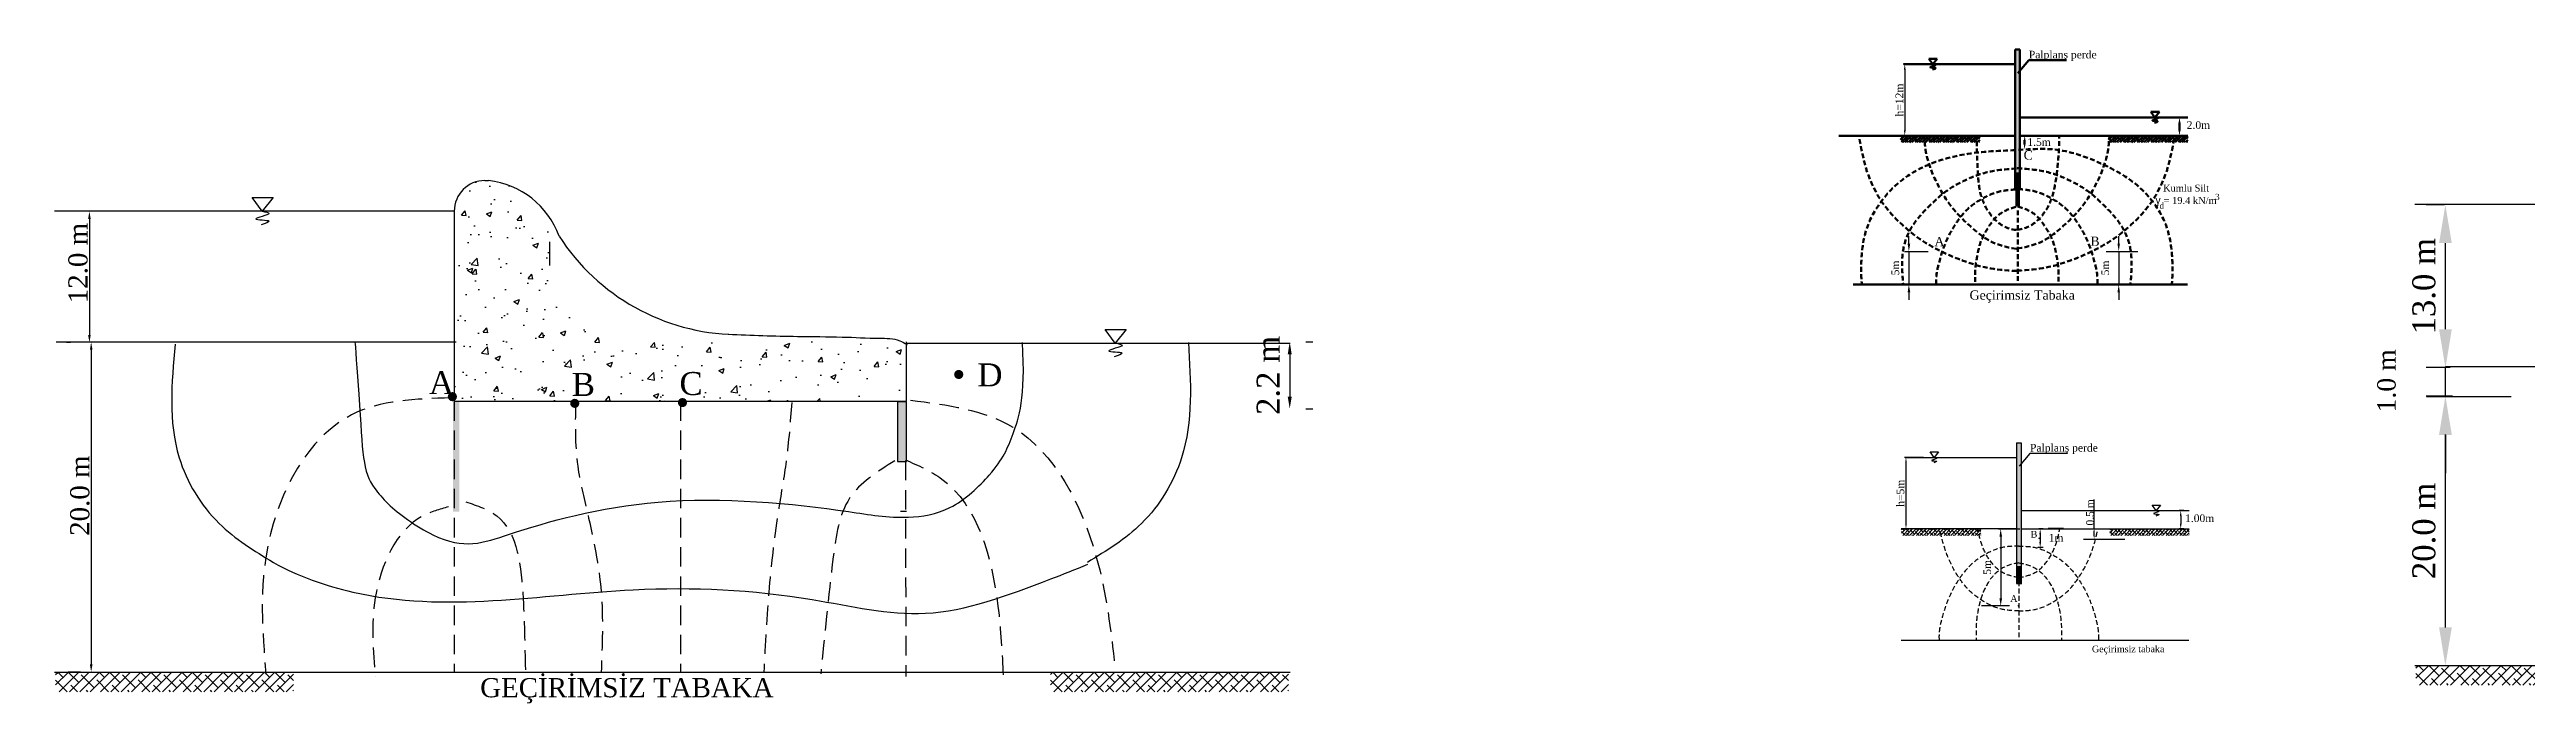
# Model space of a CAD drawing. Header units: millimetres. Extents: x 32 to 511, y 120 to 431.
# Drawn here: x 32.2 to 193.8, y 195.4 to 238 of the extents above; entities that cross this region are included whole.
import ezdxf

# ---------------------------------------------------------------- set-up
doc = ezdxf.new("R2010")
doc.units = ezdxf.units.MM
doc.linetypes.add('DASHED', pattern=[19.05, 12.7, -6.35])
doc.styles.add('TIMES', font='times.ttf')
doc.styles.add('tımes', font='times.ttf')
doc.dimstyles.new('ISO-25', dxfattribs={"dimtxt": 2.5, "dimasz": 2.5, "dimexe": 1.25, "dimexo": 0.625, "dimtad": 1, "dimtxsty": 'Standard', "dimcen": 2.5, "dimadec": 0, "dimazin": 0, "dimtfac": 1, "dimtmove": 0, "dimatfit": 3, "dimfxl": 1, "dimarcsym": 0})

# ---------------------------------------------------------------- blocks, each defined once
blk = doc.blocks.new('*D1')
at = {"color": 0, "lineweight": -2, "transparency": 16777216}
for p, q in [((154.43, 211.42), (153.18, 211.42)), ((153.28, 211.07), (153.28, 207.1)), ((154.43, 206.75), (153.18, 206.75))]:
    blk.add_line(p, q, dxfattribs=at)
at = {"color": 0, "transparency": 16777216}
for points in [[(153.23, 211.07), (153.34, 211.07), (153.28, 211.42)], [(153.23, 207.1), (153.34, 207.1), (153.28, 206.75)]]:
    blk.add_solid(points, dxfattribs=at)
at = {"layer": 'Defpoints', "color": 0, "transparency": 16777216}
for p in [(154.53, 211.42), (153.28, 206.75), (154.53, 206.75)]:
    blk.add_point(p, dxfattribs=at)
at = {"color": 0, "transparency": 16777216, "insert": (152.92, 209.08), "char_height": 0.5, "attachment_point": 5, "rotation": 90}
blk.add_mtext('{\\fTimes New Roman|b0|i0|c162|p18;h=5m}', dxfattribs=at)
blk = doc.blocks.new('*D9')
at = {"color": 0, "lineweight": -2, "transparency": 16777216}
for p, q in [((159.32, 206.75), (160.71, 206.75)), ((159.46, 206.25), (159.46, 202.22)), ((160.04, 201.72), (158.21, 201.72))]:
    blk.add_line(p, q, dxfattribs=at)
at = {"color": 0, "transparency": 16777216}
for points in [[(159.38, 206.25), (159.55, 206.25), (159.46, 206.75)], [(159.38, 202.22), (159.55, 202.22), (159.46, 201.72)]]:
    blk.add_solid(points, dxfattribs=at)
at = {"layer": 'Defpoints', "color": 0, "transparency": 16777216}
for p in [(158.7, 206.75), (159.46, 201.72), (160.66, 201.72)]:
    blk.add_point(p, dxfattribs=at)
at = {"color": 0, "transparency": 16777216, "insert": (158.58, 204.24), "char_height": 0.5, "attachment_point": 5, "rotation": 90, "style": 'tımes'}
blk.add_mtext('5m', dxfattribs=at)
blk = doc.blocks.new('*D10')
at = {"color": 0, "lineweight": -2, "transparency": 16777216}
for p, q in [((165.56, 206.8), (165.56, 208.67)), ((162.56, 206.8), (163.56, 206.8)), ((164.86, 206.09), (167.56, 206.09)), ((165.56, 206.29), (165.56, 206.6))]:
    blk.add_line(p, q, dxfattribs=at)
at = {"color": 0, "transparency": 16777216}
for points in [[(165.52, 206.6), (165.59, 206.6), (165.56, 206.8)], [(165.52, 206.29), (165.59, 206.29), (165.56, 206.09)]]:
    blk.add_solid(points, dxfattribs=at)
at = {"layer": 'Defpoints', "color": 0, "transparency": 16777216}
for p in [(161.86, 206.09), (165.56, 206.8), (165.56, 206.8)]:
    blk.add_point(p, dxfattribs=at)
at = {"color": 0, "transparency": 16777216, "insert": (165.29, 207.83), "char_height": 0.5, "attachment_point": 5, "rotation": 90, "style": 'tımes'}
blk.add_mtext('0.5 m', dxfattribs=at)
blk = doc.blocks.new('*D11')
at = {"color": 0, "lineweight": -2, "transparency": 16777216}
for p, q in [((33.95, 227.48), (33.28, 227.48)), ((34.78, 226.98), (34.78, 219.41)), ((33.54, 218.91), (33.28, 218.91))]:
    blk.add_line(p, q, dxfattribs=at)
at = {"color": 0, "transparency": 16777216}
for points in [[(34.69, 226.98), (34.86, 226.98), (34.78, 227.48)], [(34.69, 219.41), (34.86, 219.41), (34.78, 218.91)]]:
    blk.add_solid(points, dxfattribs=at)
at = {"layer": 'Defpoints', "color": 0, "transparency": 16777216}
for p in [(35.45, 227.48), (34.78, 218.91), (35.04, 218.91)]:
    blk.add_point(p, dxfattribs=at)
at = {"color": 0, "transparency": 16777216, "insert": (34.04, 224.1), "char_height": 1.25, "attachment_point": 5, "rotation": 90, "style": 'TIMES'}
blk.add_mtext('{\\fTimes New Roman|b0|i0|c162|p18;12.0 m}', dxfattribs=at)
blk = doc.blocks.new('*D12')
at = {"color": 0, "lineweight": -2, "transparency": 16777216}
for p, q in [((113.08, 218.15), (113.08, 215.39)), ((114.13, 218.95), (114.58, 218.95)), ((114.13, 214.59), (114.58, 214.59))]:
    blk.add_line(p, q, dxfattribs=at)
at = {"color": 0, "transparency": 16777216}
for points in [[(112.95, 218.15), (113.21, 218.15), (113.08, 218.95)], [(112.95, 215.39), (113.21, 215.39), (113.08, 214.59)]]:
    blk.add_solid(points, dxfattribs=at)
at = {"layer": 'Defpoints', "color": 0, "transparency": 16777216}
for p in [(112.63, 218.95), (112.63, 214.59), (113.08, 214.59)]:
    blk.add_point(p, dxfattribs=at)
at = {"color": 0, "transparency": 16777216, "insert": (111.69, 216.77), "char_height": 1.5, "attachment_point": 5, "rotation": 90}
blk.add_mtext('{\\fTimes New Roman|b0|i0|c162|p18;2.2 m}', dxfattribs=at)
blk = doc.blocks.new('*D13')
at = {"color": 0, "lineweight": -2, "transparency": 16777216}
for p, q in [((34.06, 218.94), (33.39, 218.94)), ((34.89, 218.44), (34.89, 197.91)), ((34.2, 197.41), (33.39, 197.41))]:
    blk.add_line(p, q, dxfattribs=at)
at = {"color": 0, "transparency": 16777216}
for points in [[(34.81, 218.44), (34.98, 218.44), (34.89, 218.94)], [(34.81, 197.91), (34.98, 197.91), (34.89, 197.41)]]:
    blk.add_solid(points, dxfattribs=at)
at = {"layer": 'Defpoints', "color": 0, "transparency": 16777216}
for p in [(35.56, 218.94), (34.89, 197.41), (35.7, 197.41)]:
    blk.add_point(p, dxfattribs=at)
at = {"color": 0, "transparency": 16777216, "insert": (34.16, 208.92), "char_height": 1.25, "attachment_point": 5, "rotation": 90, "style": 'TIMES'}
blk.add_mtext('{\\fTimes New Roman|b0|i0|c162|p18;20.0 m}', dxfattribs=at)
blk = doc.blocks.new('*D14')
at = {"color": 0, "lineweight": -2, "transparency": 16777216}
for p, q in [((188.93, 215.41), (187.22, 215.41)), ((188.47, 200.32), (188.47, 212.91)), ((188.81, 197.82), (187.22, 197.82))]:
    blk.add_line(p, q, dxfattribs=at)
at = {"color": 0, "transparency": 16777216}
for points in [[(188.06, 212.91), (188.89, 212.91), (188.47, 215.41)], [(188.06, 200.32), (188.89, 200.32), (188.47, 197.82)]]:
    blk.add_solid(points, dxfattribs=at)
at = {"layer": 'Defpoints', "color": 0, "transparency": 16777216}
for p in [(188.47, 215.41), (189.55, 215.41), (189.44, 197.82)]:
    blk.add_point(p, dxfattribs=at)
at = {"color": 0, "transparency": 16777216, "insert": (187.08, 206.62), "char_height": 1.5, "attachment_point": 5, "rotation": 90}
blk.add_mtext('{\\fTimes New Roman|b0|i0|c162|p18;20.0 m}', dxfattribs=at)
blk = doc.blocks.new('*D15')
at = {"color": 0, "lineweight": -2, "transparency": 16777216}
for p, q in [((188.48, 219.78), (188.48, 222.28)), ((188.79, 217.28), (187.23, 217.28)), ((188.48, 215.38), (188.48, 217.28)), ((192.77, 215.38), (187.23, 215.38)), ((188.48, 212.88), (188.48, 210.38))]:
    blk.add_line(p, q, dxfattribs=at)
at = {"color": 0, "transparency": 16777216}
for points in [[(188.06, 219.78), (188.89, 219.78), (188.48, 217.28)], [(188.06, 212.88), (188.89, 212.88), (188.48, 215.38)]]:
    blk.add_solid(points, dxfattribs=at)
at = {"layer": 'Defpoints', "color": 0, "transparency": 16777216}
for p in [(188.48, 217.28), (189.41, 217.28), (193.4, 215.38)]:
    blk.add_point(p, dxfattribs=at)
at = {"color": 0, "transparency": 16777216, "insert": (184.64, 216.41), "char_height": 1.2, "attachment_point": 5, "rotation": 90}
blk.add_mtext('{\\fTimes New Roman|b0|i0|c162|p18;1.0 m}', dxfattribs=at)
blk = doc.blocks.new('*D16')
at = {"color": 0, "lineweight": -2, "transparency": 16777216}
for p, q in [((188.41, 227.9), (187.22, 227.9)), ((188.47, 219.78), (188.47, 225.4)), ((188.79, 217.28), (187.22, 217.28))]:
    blk.add_line(p, q, dxfattribs=at)
at = {"color": 0, "transparency": 16777216}
for points in [[(188.06, 225.4), (188.89, 225.4), (188.47, 227.9)], [(188.06, 219.78), (188.89, 219.78), (188.47, 217.28)]]:
    blk.add_solid(points, dxfattribs=at)
at = {"layer": 'Defpoints', "color": 0, "transparency": 16777216}
for p in [(188.47, 227.9), (189.04, 227.9), (189.41, 217.28)]:
    blk.add_point(p, dxfattribs=at)
at = {"color": 0, "transparency": 16777216, "insert": (187.08, 222.59), "char_height": 1.5, "attachment_point": 5, "rotation": 90}
blk.add_mtext('{\\fTimes New Roman|b0|i0|c162|p18;13.0 m}', dxfattribs=at)
blk = doc.blocks.new('*D31')
at = {"color": 0, "lineweight": -2, "transparency": 16777216}
for p, q in [((154.35, 237.08), (153.1, 237.08)), ((153.2, 236.73), (153.2, 232.76)), ((154.35, 232.41), (153.1, 232.41))]:
    blk.add_line(p, q, dxfattribs=at)
at = {"color": 0, "lineweight": 18, "transparency": 16777216}
for points in [[(153.15, 236.73), (153.26, 236.73), (153.2, 237.08)], [(153.15, 232.76), (153.26, 232.76), (153.2, 232.41)]]:
    blk.add_solid(points, dxfattribs=at)
at = {"layer": 'Defpoints', "color": 0, "lineweight": 18, "transparency": 16777216}
for p in [(154.45, 237.08), (153.2, 232.41), (154.45, 232.41)]:
    blk.add_point(p, dxfattribs=at)
at = {"color": 0, "lineweight": 200, "transparency": 16777216, "insert": (152.85, 234.74), "char_height": 0.5, "attachment_point": 5, "rotation": 90}
blk.add_mtext('{\\fTimes New Roman|b0|i0|c162|p18;h=12m}', dxfattribs=at)
blk = doc.blocks.new('*D32')
at = {"color": 0, "lineweight": -2, "transparency": 16777216}
for p, q in [((153.18, 224.86), (154.72, 224.86)), ((153.47, 225.36), (153.47, 225.86)), ((153.47, 224.86), (153.47, 222.7)), ((154.05, 222.7), (152.22, 222.7)), ((153.47, 222.2), (153.47, 221.7))]:
    blk.add_line(p, q, dxfattribs=at)
at = {"color": 0, "lineweight": 18, "transparency": 16777216}
for points in [[(153.39, 225.36), (153.56, 225.36), (153.47, 224.86)], [(153.39, 222.2), (153.56, 222.2), (153.47, 222.7)]]:
    blk.add_solid(points, dxfattribs=at)
at = {"layer": 'Defpoints', "color": 0, "lineweight": 18, "transparency": 16777216}
for p in [(152.56, 224.86), (153.47, 222.7), (154.67, 222.7)]:
    blk.add_point(p, dxfattribs=at)
at = {"color": 0, "lineweight": 200, "transparency": 16777216, "insert": (152.59, 223.78), "char_height": 0.5, "attachment_point": 5, "rotation": 90, "style": 'tımes'}
blk.add_mtext('5m', dxfattribs=at)
blk = doc.blocks.new('*D36')
at = {"color": 0, "lineweight": -2, "transparency": 16777216}
for p, q in [((166.34, 224.86), (168.41, 224.86)), ((167.16, 225.36), (167.16, 225.86)), ((167.16, 224.86), (167.16, 222.7)), ((166.3, 222.7), (168.41, 222.7)), ((167.16, 222.2), (167.16, 221.7))]:
    blk.add_line(p, q, dxfattribs=at)
at = {"color": 0, "lineweight": 18, "transparency": 16777216}
for points in [[(167.08, 225.36), (167.24, 225.36), (167.16, 224.86)], [(167.08, 222.2), (167.24, 222.2), (167.16, 222.7)]]:
    blk.add_solid(points, dxfattribs=at)
at = {"layer": 'Defpoints', "color": 0, "lineweight": 18, "transparency": 16777216}
for p in [(165.71, 224.86), (165.68, 222.7), (167.16, 222.7)]:
    blk.add_point(p, dxfattribs=at)
at = {"color": 0, "lineweight": 200, "transparency": 16777216, "insert": (166.28, 223.78), "char_height": 0.5, "attachment_point": 5, "rotation": 90, "style": 'tımes'}
blk.add_mtext('5m', dxfattribs=at)

msp = doc.modelspace()

# ---------------------------------------------------------------- hatches: boundary and pattern name
at = {"lineweight": 200}
msp.add_hatch(color=256, dxfattribs=at).paths.add_polyline_path([(160.717, 238.038), (160.405, 238.038), (160.405, 229.944), (160.717, 229.944)])
h = msp.add_hatch(dxfattribs=at)
h.set_pattern_fill('ANSI38', color=256, scale=0.05, style=0)
h.set_pattern_definition([(45, (-11.1445, 20.03113), (-0.1122532, 0.1122532), []), (135, (-11.1445, 20.03113), (-0.3367596, 0.1122532), [0.396875, -0.238125])])
h.paths.add_polyline_path([(158.092, 232.408), (152.917, 232.408), (152.917, 231.989), (158.092, 231.989)])
at = {"linetype": 'DASHED', "lineweight": 200}
for points in [[(160.758, 231.495, 1), (160.878, 231.495, 1)], [(155.581, 224.833, 1), (155.701, 224.833, 1)], [(165.319, 224.864, 1), (165.439, 224.864, 1)]]:
    msp.add_hatch(color=256, dxfattribs=at).paths.add_polyline_path(points)
at = {"lineweight": 200}
h = msp.add_hatch(dxfattribs=at)
h.set_pattern_fill('ANSI38', color=256, scale=0.05, style=0)
h.set_pattern_definition([(45, (2.43596, 20.03113), (-0.1122532, 0.1122532), []), (135, (2.43596, 20.03113), (-0.3367596, 0.1122532), [0.396875, -0.238125])])
h.paths.add_polyline_path([(171.672, 232.408), (166.497, 232.408), (166.497, 231.989), (171.672, 231.989)])
h = msp.add_hatch()
h.set_pattern_fill('AR-CONC', color=256, scale=0.02, style=0)
h.set_pattern_definition([(50, (-110.5847, 39.0545), (3.643693, -0.318782), [0.381, -4.191]), (355, (-110.5847, 39.0545), (-0.704857, 3.821133), [0.3048, -3.3528]), (100.451, (-110.281, 39.028), (2.93885, 3.502334), [0.3238, -3.5618]), (46.1842, (-110.5847, 40.0705), (5.42158, -0.84085), [0.5715, -6.2865]), (96.6356, (-110.133, 40.0004), (4.74808, 4.94851), [0.4857, -5.3427]), (351.184, (-110.5847, 40.0705), (4.74809, 4.9485), [0.4572, -5.0292]), (21, (-110.0767, 39.8165), (3.032298, -2.04531), [0.381, -4.191]), (326, (-110.0767, 39.8165), (1.23604, 3.68376), [0.3048, -3.3528]), (71.4514, (-109.824, 39.646), (4.26833, 1.638457), [0.3238, -3.5618]), (37.5, (-110.5847, 39.0545), (0.061772, 1.691101), [0, -3.31216, 0, -3.4036, 0, -3.3655]), (7.5, (-110.5847, 39.0545), (1.336393, 2.003611), [0, -1.94056, 0, -3.23596, 0, -1.2827]), (327.5, (-111.7175, 39.0545), (2.711812, -0.114575), [0, -1.27, 0, -3.9624, 0, -5.2578]), (317.5, (-112.2255, 39.0545), (2.962584, 0.50853), [0, -1.651, 0, -2.63144, 0, -3.7338])])
h.paths.add_polyline_path([(88.078, 218.952), (69.821, 218.952, -0.4142136), (64.821, 223.952), (64.821, 225.484, 0.4142136), (60.821, 229.484), (60.578, 229.484, 0.4142136), (58.578, 227.484), (58.578, 215.084), (88.078, 215.084)])
h = msp.add_hatch(color=256, dxfattribs=at)
h.paths.add_polyline_path([(160.561, 229.944), (160.405, 229.944), (160.405, 228.852), (160.561, 228.852)])
h.paths.add_polyline_path([(160.717, 229.944), (160.561, 229.944), (160.561, 228.852), (160.717, 228.852)])
h = msp.add_hatch(color=256, dxfattribs=at)
h.paths.add_polyline_path([(160.565, 228.877), (160.409, 228.877), (160.409, 227.786), (160.565, 227.786)])
h.paths.add_polyline_path([(160.722, 228.877), (160.565, 228.877), (160.565, 227.786), (160.722, 227.786)])
at = {"linetype": 'DASHED'}
for points in [[(91.188, 216.829, 1), (91.788, 216.829, 1)], [(58.156, 215.381, 1), (58.756, 215.381, 1)], [(66.14, 214.945, 1), (66.74, 214.945, 1)], [(73.166, 214.996, 1), (73.766, 214.996, 1)], [(161.915, 206.137, 1), (162.035, 206.137, 1)], [(160.557, 201.739, 1), (160.677, 201.739, 1)]]:
    msp.add_hatch(color=256, dxfattribs=at).paths.add_polyline_path(points)
for points in [[(58.898, 215.084), (58.498, 215.084), (58.498, 207.884), (58.898, 207.884)], [(160.798, 212.377), (160.485, 212.377), (160.485, 204.283), (160.798, 204.283)]]:
    msp.add_hatch(color=256).paths.add_polyline_path(points)
h = msp.add_hatch(color=256)
h.set_gradient(color2=(0, 0, 0), one_color=1)
h.paths.add_polyline_path([(88.074, 215.041), (87.497, 215.041), (87.497, 211.152), (88.074, 211.152)])
h = msp.add_hatch()
h.set_pattern_fill('ANSI38', color=256, scale=0.05, style=0)
h.set_pattern_definition([(45, (-11.06426, -5.62956), (-0.1122532, 0.1122532), []), (135, (-11.06426, -5.62956), (-0.3367596, 0.1122532), [0.396875, -0.238125])])
h.paths.add_polyline_path([(158.172, 206.748), (152.997, 206.748), (152.997, 206.328), (158.172, 206.328)])
h = msp.add_hatch()
h.set_pattern_fill('ANSI38', color=256, scale=0.05, style=0)
h.set_pattern_definition([(45, (2.5162, -5.62956), (-0.1122532, 0.1122532), []), (135, (2.5162, -5.62956), (-0.3367596, 0.1122532), [0.396875, -0.238125])])
h.paths.add_polyline_path([(171.753, 206.748), (166.578, 206.748), (166.578, 206.328), (171.753, 206.328)])
h = msp.add_hatch(color=256)
h.paths.add_polyline_path([(160.641, 204.283), (160.485, 204.283), (160.485, 203.191), (160.641, 203.191)])
h.paths.add_polyline_path([(160.798, 204.283), (160.641, 204.283), (160.641, 203.191), (160.798, 203.191)])
h = msp.add_hatch()
h.set_pattern_fill('ANSI38', color=256, scale=0.15, style=0)
h.set_pattern_definition([(45, (-459.61266, -439.75225), (-0.3367596, 0.3367596), []), (135, (-459.61266, -439.75225), (-1.0102788, 0.3367596), [1.190625, -0.714375])])
h.paths.add_polyline_path([(48.097, 197.38), (32.571, 197.38), (32.571, 196.122), (48.097, 196.122)])
h = msp.add_hatch()
h.set_pattern_fill('ANSI38', color=256, scale=0.15, style=0)
h.set_pattern_definition([(45, (-394.7167, -439.75225), (-0.3367596, 0.3367596), []), (135, (-394.7167, -439.75225), (-1.0102788, 0.3367596), [1.190625, -0.714375])])
h.paths.add_polyline_path([(112.993, 197.38), (97.467, 197.38), (97.467, 196.122), (112.993, 196.122)])
h = msp.add_hatch()
h.set_pattern_fill('ANSI38', color=256, scale=0.15, style=0)
h.set_pattern_definition([(45, (-305.6296, -439.31116), (-0.3367596, 0.3367596), []), (135, (-305.6296, -439.31116), (-1.0102788, 0.3367596), [1.190625, -0.714375])])
h.paths.add_polyline_path([(202.08, 197.821), (186.554, 197.821), (186.554, 196.563), (202.08, 196.563)])

# ---------------------------------------------------------------- linework, layer by layer
at = {"lineweight": 200}
for p, q in [((160.405, 238.038), (160.717, 238.038)), ((160.405, 238.038), (160.405, 229.944)), ((160.717, 238.038), (160.717, 229.944)), ((155.035, 237.081), (154.774, 237.438)), ((154.774, 237.438), (155.325, 237.438)), ((155.325, 237.438), (155.035, 237.081)), ((161.287, 237.343), (160.58, 236.502)), ((163.744, 237.343), (161.287, 237.343)), ((169.523, 233.609), (169.263, 233.966)), ((169.263, 233.966), (169.814, 233.966)), ((169.814, 233.966), (169.523, 233.609)), ((171.318, 233.609), (171.025, 233.609)), ((171.125, 233.259), (171.125, 232.758)), ((160.405, 232.408), (148.911, 232.408)), ((160.717, 232.408), (171.672, 232.408)), ((161.019, 232.12), (161.019, 231.865)), ((162.151, 232.408), (161.858, 232.408)), ((171.318, 232.408), (171.025, 232.408)), ((160.717, 229.944), (160.405, 229.944)), ((160.405, 229.944), (160.405, 228.852)), ((160.717, 229.944), (160.717, 228.852)), ((171.655, 222.692), (149.838, 222.692))]:
    msp.add_line(p, q, dxfattribs=at)
at = {"linetype": 'Continuous', "lineweight": 200, "ltscale": 0.025}
for p, q in [((153.14, 237.081), (160.405, 237.081)), ((160.717, 233.609), (171.672, 233.609))]:
    msp.add_line(p, q, dxfattribs=at)
for p, q in [((60.578, 229.484), (60.821, 229.484)), ((45.394, 228.379), (46.772, 228.379)), ((46.045, 227.484), (45.394, 228.379)), ((46.772, 228.379), (46.045, 227.484)), ((212.561, 227.925), (186.487, 227.925)), ((58.578, 227.484), (32.504, 227.484)), ((58.578, 227.484), (58.578, 215.084)), ((58.578, 227.484), (58.578, 227.484)), ((64.821, 223.952), (64.821, 225.484)), ((101.692, 218.873), (101.041, 219.768)), ((101.041, 219.768), (102.419, 219.768)), ((102.419, 219.768), (101.692, 218.873)), ((58.692, 218.93), (32.618, 218.93)), ((88.078, 215.084), (88.078, 218.952)), ((88.078, 218.873), (113.103, 218.873)), ((212.561, 217.321), (188.478, 217.321)), ((58.578, 215.084), (88.078, 215.084)), ((155.115, 211.42), (154.854, 211.778)), ((154.854, 211.778), (155.406, 211.778)), ((155.406, 211.778), (155.115, 211.42)), ((160.485, 212.377), (160.798, 212.377)), ((160.485, 212.377), (160.485, 204.283)), ((161.367, 211.682), (160.66, 210.841)), ((160.798, 212.377), (160.798, 204.283)), ((163.824, 211.682), (161.367, 211.682)), ((88.078, 207.884), (87.678, 207.884)), ((169.604, 207.948), (169.343, 208.306)), ((169.343, 208.306), (169.894, 208.306)), ((169.894, 208.306), (169.604, 207.948)), ((171.398, 207.948), (171.105, 207.948)), ((171.205, 207.598), (171.205, 207.098)), ((160.485, 206.748), (152.975, 206.748)), ((160.798, 206.748), (171.753, 206.748)), ((162.231, 205.539), (161.884, 205.539)), ((162.231, 206.748), (161.939, 206.748)), ((162.039, 206.398), (162.039, 205.889)), ((171.398, 206.748), (171.105, 206.748)), ((160.798, 204.283), (160.485, 204.283)), ((160.485, 204.283), (160.485, 203.191)), ((160.798, 204.283), (160.798, 203.191)), ((160.485, 203.191), (160.841, 203.191)), ((171.735, 199.476), (152.975, 199.476)), ((113.103, 197.38), (32.504, 197.38)), ((267.086, 197.821), (186.487, 197.821))]:
    msp.add_line(p, q)
at = {"linetype": 'DASHED', "lineweight": 200, "ltscale": 0.025}
msp.add_line((160.573, 227.535), (160.573, 222.728), dxfattribs=at)
at = {"linetype": 'DASHED', "ltscale": 0.1}
for p, q in [((58.578, 215.084), (58.578, 197.38)), ((73.328, 215.084), (73.328, 197.38)), ((88.006, 211.195), (88.038, 197.108))]:
    msp.add_line(p, q, dxfattribs=at)
at = {"linetype": 'Continuous', "ltscale": 0.025}
for p, q in [((153.22, 211.42), (160.485, 211.42)), ((160.798, 207.948), (171.753, 207.948))]:
    msp.add_line(p, q, dxfattribs=at)
at = {"linetype": 'DASHED', "ltscale": 0.025}
msp.add_line((160.641, 204.283), (160.641, 199.476), dxfattribs=at)
msp.add_lwpolyline([(88.074, 215.041), (87.497, 215.041), (87.497, 211.152), (88.074, 211.152)], close=True)
for centre, radius, start, end in [((60.578, 227.484), 2, 90, 180), ((60.189, 223.958), 5.562, 20.05666, 83.47486), ((77.196, 233.44), 14.007, 212.73255, 268.88512)]:
    msp.add_arc(centre, radius, start, end)
at = {"lineweight": 200}
for points in [[(155.035, 237.081), (155.214, 237.025), (154.867, 236.879), (155.214, 236.823), (155.012, 236.723)], [(169.523, 233.609), (169.702, 233.553), (169.355, 233.407), (169.702, 233.351), (169.501, 233.251)]]:
    msp.add_spline(points, degree=3, dxfattribs=at)
at = {"linetype": 'DASHED', "lineweight": 200, "ltscale": 0.025}
for points in [[(160.5, 223.591), (158.929, 223.653), (157.202, 224.118), (154.921, 225.114), (152.95, 226.508), (151.156, 228.61), (150.513, 230.801), (150.225, 232.329)], [(160.487, 225.021), (158.996, 225.246), (157.645, 226.309), (156.25, 227.659), (155.408, 229.031), (154.744, 230.514), (154.544, 231.488), (154.478, 232.351)], [(160.487, 226.264), (159.816, 226.315), (158.955, 226.974), (158.276, 228.012), (157.972, 229.327), (157.965, 230.381), (157.902, 231.471), (157.889, 232.385)], [(160.529, 223.612), (162.099, 223.674), (163.827, 224.139), (166.108, 225.135), (168.079, 226.529), (169.873, 228.632), (170.516, 230.823), (170.804, 232.35)], [(160.542, 226.285), (161.213, 226.336), (162.074, 226.996), (162.753, 228.033), (163.057, 229.348), (163.216, 230.688), (163.26, 231.576), (163.289, 232.401)], [(160.542, 225.042), (162.033, 225.268), (163.384, 226.33), (164.779, 227.68), (165.621, 229.052), (166.285, 230.535), (166.485, 231.509), (166.551, 232.372)]]:
    msp.add_open_spline(points, degree=3, knots=[0, 0, 0, 0, 1.0309638, 2.1595893, 3.2969406, 4.2829814, 4.4627664, 4.4627664, 4.4627664, 4.4627664], dxfattribs=at)
for points in [[(160.413, 231.465), (157.911, 231.31), (154.854, 230.559), (152.797, 229.332), (151.603, 228.027), (150.681, 226.235), (150.382, 224.417), (150.358, 223.498), (150.403, 222.679)], [(160.616, 231.487), (163.126, 231.493), (166.175, 230.521), (168.159, 229.339), (169.426, 228.048), (170.348, 226.256), (170.647, 224.438), (170.671, 223.519), (170.626, 222.7)], [(160.483, 230.276), (158.575, 230.027), (157.117, 229.494), (156.068, 228.902), (154.859, 227.876), (153.787, 226.645), (153.148, 225.209), (153.034, 223.819), (153.096, 222.691)], [(160.546, 230.297), (162.454, 230.048), (163.912, 229.515), (164.961, 228.923), (166.17, 227.897), (167.242, 226.666), (167.881, 225.231), (167.995, 223.84), (167.933, 222.712)], [(160.431, 228.909), (159.321, 228.754), (158.228, 228.289), (157.261, 227.573), (156.599, 226.767), (155.829, 225.335), (155.417, 224.046), (155.255, 223.116), (155.255, 222.707)], [(160.598, 228.931), (161.708, 228.776), (162.8, 228.31), (163.768, 227.594), (164.43, 226.789), (165.2, 225.357), (165.612, 224.068), (165.773, 223.137), (165.773, 222.728)], [(160.449, 227.77), (159.463, 227.344), (158.72, 226.53), (158.15, 225.452), (157.932, 224.592), (157.79, 223.476), (157.8, 222.721)], [(160.58, 227.791), (161.566, 227.366), (162.308, 226.551), (162.879, 225.474), (163.097, 224.614), (163.238, 223.497), (163.229, 222.742)]]:
    msp.add_spline(points, degree=3, dxfattribs=at)
for points in [[(46.045, 227.484), (46.492, 227.344), (45.625, 226.981), (46.492, 226.841), (45.989, 226.59)], [(40.362, 218.799), (40.633, 211.397), (43.242, 207.11), (46.778, 204.561)], [(101.692, 218.873), (102.14, 218.733), (101.273, 218.37), (102.14, 218.23), (101.636, 217.978)], [(155.115, 211.42), (155.294, 211.364), (154.947, 211.219), (155.294, 211.163), (155.092, 211.062)], [(169.604, 207.948), (169.783, 207.892), (169.436, 207.747), (169.783, 207.691), (169.581, 207.59)]]:
    msp.add_spline(points, degree=3)
at = {"linetype": 'Continuous'}
msp.add_open_spline([(52.102, 218.913), (52.102, 218.913), (52.632, 211.914), (52.551, 209.999), (54.965, 207.654), (58.912, 205.241), (62.133, 206.497), (71.761, 209.245), (82.397, 208.257), (87.684, 207.324), (91.073, 207.852), (94.218, 210.849), (94.955, 212.719), (95.87, 215.268), (95.642, 218.913)], degree=3, knots=[0, 0, 0, 0, 2.1792852, 8.0469722, 11.3393853, 13.1502344, 20.0329078, 29.6363034, 40.0198812, 43.9161374, 46.5015792, 49.4059414, 53.6505395, 58.0406845, 58.0406845, 58.0406845, 58.0406845], dxfattribs=at)
at = {"start_tangent": (-0.9982231, 0.0595868)}
msp.add_spline([(76.454, 219.452), (80.96, 219.315), (83.878, 219.275), (86.316, 219.195), (87.635, 219.036), (88.114, 218.796)], degree=3, dxfattribs=at)
at = {"linetype": 'Continuous'}
msp.add_spline([(106.47, 218.913), (106.023, 211.397), (103.414, 207.11), (99.878, 204.561)], degree=3, dxfattribs=at)
at = {"linetype": 'DASHED', "ltscale": 0.1}
for points in [[(58.385, 215.303), (51.864, 214.188), (46.445, 205.799), (46.289, 197.27)], [(66.493, 215.159), (66.633, 210.835), (67.267, 207.78), (68.159, 202.642), (68.159, 197.38)], [(80.596, 214.993), (80.229, 211.178), (79.749, 208.095), (79.118, 202.918), (78.773, 197.384)], [(88.347, 215.154), (95.02, 213.391), (100.439, 205.001), (101.683, 197.726)], [(87.316, 211.195), (84.369, 208.751), (83.303, 204.929), (82.488, 197.284)], [(88.006, 211.258), (90.388, 210.004), (94.046, 201.713), (94.388, 197.156)], [(59.336, 208.518), (61.349, 207.598), (63.067, 202.213), (63.22, 197.28)], [(58.204, 208.194), (56.536, 207.598), (53.427, 202.256), (53.427, 197.1)]]:
    msp.add_spline(points, degree=3, dxfattribs=at)
at = {"linetype": 'DASHED', "ltscale": 0.025}
for points in [[(160.67, 205.631), (159.506, 205.524), (158.413, 205.058), (157.446, 204.342), (156.784, 203.537), (156.013, 202.105), (155.601, 200.816), (155.44, 199.885), (155.44, 199.476)], [(160.613, 205.631), (161.777, 205.524), (162.869, 205.058), (163.836, 204.342), (164.499, 203.537), (165.269, 202.105), (165.681, 200.816), (165.842, 199.885), (165.842, 199.476)], [(160.634, 204.539), (159.649, 204.235), (158.807, 203.483), (158.27, 202.481), (158.001, 201.532), (157.858, 200.333), (157.858, 199.476)], [(160.648, 204.539), (161.633, 204.235), (162.475, 203.483), (163.012, 202.481), (163.281, 201.532), (163.424, 200.333), (163.424, 199.476)]]:
    msp.add_spline(points, degree=3, dxfattribs=at)
for points, knots in [([(160.67, 201.405), (160.276, 201.414), (159.482, 201.433), (158.389, 201.952), (157.447, 202.618), (156.643, 203.641), (156.001, 204.83), (155.661, 205.953), (155.516, 206.571), (155.486, 206.748)], [0, 0, 0, 0, 1.1690681, 2.3565612, 3.5598969, 4.6029676, 6.2289654, 7.5820445, 8.119726, 8.119726, 8.119726, 8.119726]), ([(160.634, 203.564), (160.293, 203.637), (159.577, 203.79), (158.75, 204.59), (158.254, 205.562), (158.051, 206.306), (157.978, 206.689), (157.968, 206.748)], [0, 0, 0, 0, 1.0309638, 2.1595893, 3.2969406, 4.2829814, 4.4627664, 4.4627664, 4.4627664, 4.4627664]), ([(160.613, 201.405), (161.006, 201.414), (161.8, 201.433), (162.893, 201.952), (163.835, 202.618), (164.64, 203.641), (165.281, 204.83), (165.622, 205.953), (165.766, 206.571), (165.796, 206.748)], [0, 0, 0, 0, 1.1690681, 2.3565612, 3.5598969, 4.6029676, 6.2289654, 7.5820445, 8.119726, 8.119726, 8.119726, 8.119726]), ([(160.648, 203.564), (160.99, 203.637), (161.705, 203.79), (162.533, 204.59), (163.029, 205.562), (163.232, 206.306), (163.304, 206.689), (163.315, 206.748)], [0, 0, 0, 0, 1.0309638, 2.1595893, 3.2969406, 4.2829814, 4.4627664, 4.4627664, 4.4627664, 4.4627664])]:
    msp.add_open_spline(points, degree=3, knots=knots, dxfattribs=at)
msp.add_open_spline([(46.786, 204.549), (48.396, 203.673), (56.189, 200.882), (68.085, 203.259), (80.511, 202.671), (89.64, 200.462), (95.34, 202.68), (99.113, 204.101), (99.9, 204.445)], degree=3, knots=[15.233264, 15.233264, 15.233264, 15.233264, 20.6456079, 38.9419673, 50.632198, 58.0815825, 66.2950805, 68.5809801, 68.5809801, 68.5809801, 68.5809801])
at = {"lineweight": 200}
for points in [[(171.067, 233.259), (171.183, 233.259), (171.125, 233.609)], [(171.067, 232.758), (171.183, 232.758), (171.125, 232.408)], [(160.961, 231.865), (161.077, 231.865), (161.019, 231.515)], [(160.968, 232.073), (161.084, 232.073), (161.026, 232.423)]]:
    msp.add_solid(points, dxfattribs=at)
for points in [[(171.147, 207.598), (171.264, 207.598), (171.205, 207.948)], [(171.147, 207.098), (171.264, 207.098), (171.205, 206.748)], [(161.98, 206.398), (162.097, 206.398), (162.039, 206.748)], [(161.98, 205.889), (162.097, 205.889), (162.039, 205.539)]]:
    msp.add_solid(points)

# ---------------------------------------------------------------- texts
at = {"lineweight": 200, "attachment_point": 1}
for s, insert, char_height, width in [('{\\fTimes New Roman|b0|i0|c162|p18;Palplanş perde}', (161.294, 237.958), 0.5, 5.84745), ('{\\fTimes New Roman|b0|i0|c162|p18;C}', (160.958, 231.45), 0.6, 5.0926), ('{\\fTimes New Roman|b0|i0|c162|p18;A}', (155.137, 225.8), 0.6, 5.0926), ('{\\fTimes New Roman|b0|i0|c162|p18;B}', (165.31, 225.828), 0.6, 5.0926), ('{\\fTimes New Roman|b0|i0|c162|p18;Geçirimsiz Tabaka}', (157.431, 222.313), 0.6, 8.90593)]:
    msp.add_mtext(s, dxfattribs=dict(at, insert=insert, char_height=char_height, width=width))
at = {"lineweight": 200, "char_height": 0.5, "attachment_point": 5}
for s, insert in [('{\\fTimes New Roman|b0|i0|c162|p18;2.0m}', (172.36, 233.104)), ('{\\fTimes New Roman|b0|i0|c162|p18;1.5m}', (161.963, 231.993))]:
    msp.add_mtext(s, dxfattribs=dict(at, insert=insert))
at = {"lineweight": 200, "attachment_point": 5, "style": 'TIMES'}
for s, insert, char_height in [('Kumlu Silt \\P{\\fSymbol|b0|i0|c2|p18;\\H1.133x;g \\fTimes New Roman|b0|i0|c162|p18;\\H0.8826x;= 19.4 kN/m}', (171.553, 228.514), 0.45), ('d', (169.972, 227.84), 0.4), ('3', (173.595, 228.417), 0.4)]:
    msp.add_mtext(s, dxfattribs=dict(at, insert=insert, char_height=char_height))
at = {"attachment_point": 5, "style": 'TIMES'}
for s, insert, char_height in [('{\\fTimes New Roman|b0|i0|c162|p18;A}', (57.746, 216.298), 1.5), ('{\\fTimes New Roman|b0|i0|c162|p18;B}', (67, 216.177), 1.5), ('{\\fTimes New Roman|b0|i0|c162|p18;C}', (74.026, 216.229), 1.5), ('{\\fTimes New Roman|b0|i0|c162|p18;D}', (93.527, 216.802), 1.5), ('{\\fTimes New Roman|b0|i0|c162|p18;GEÇİRİMSİZ TABAKA}', (69.839, 196.185), 1.25)]:
    msp.add_mtext(s, dxfattribs=dict(at, insert=insert, char_height=char_height))
at = {"attachment_point": 1}
for s, insert, char_height, width in [('{\\fTimes New Roman|b0|i0|c162|p18;Palplanş perde}', (161.374, 212.298), 0.5, 5.84745), ('{\\fTimes New Roman|b0|i0|c162|p18;B}', (161.418, 206.618), 0.4319, 5.0926), ('{\\fTimes New Roman|b0|i0|c162|p18;.}', (161.932, 206.541), 0.4319, 5.0926), ('{\\fTimes New Roman|b0|i0|c162|p18;A}', (160.089, 202.423), 0.4319, 5.0926), ('{\\fTimes New Roman|b0|i0|c162|p18;Geçirimsiz tabaka}', (165.413, 199.131), 0.4319, 5.0926)]:
    msp.add_mtext(s, dxfattribs=dict(at, insert=insert, char_height=char_height, width=width))
at = {"char_height": 0.5, "attachment_point": 5}
for s, insert in [('{\\fTimes New Roman|b0|i0|c162|p18;1.00m}', (172.44, 207.443)), ('{\\fTimes New Roman|b0|i0|c162|p18;1m}', (163.074, 206.174))]:
    msp.add_mtext(s, dxfattribs=dict(at, insert=insert))

# ---------------------------------------------------------------- dimensions: what is measured, and where the dimension line sits
at = {"lineweight": 200}
for base, p1, p2, text, override, picture, middle in [((153.205, 232.408), (154.447, 237.081), (154.447, 232.408), '{\\fTimes New Roman|b0|i0|c162|p18;h=12m}', {"dimtxt": 0.5, "dimasz": 0.35, "dimexe": 0.1, "dimexo": 0.1, "dimgap": 0.1, "dimzin": 12, "dimsah": 1}, '*D31', (152.848, 234.745)), ((153.472, 222.697), (152.556, 224.857), (154.671, 222.697), '5m', {"dimtxt": 0.5, "dimasz": 0.5, "dimtxsty": 'tımes'}, '*D32', (152.593, 223.777)), ((167.159, 222.697), (165.715, 224.857), (165.677, 222.697), '5m', {"dimtxt": 0.5, "dimasz": 0.5, "dimtxsty": 'tımes'}, '*D36', (166.28, 223.777))]:
    dim = msp.add_linear_dim(base=base, p1=p1, p2=p2, angle=90, text=text, dimstyle='ISO-25', override=override, dxfattribs=at)
    dim.commit()
    dim.dimension.update_dxf_attribs({"geometry": picture, "text_midpoint": middle})
for base, p1, p2, text, override, picture, middle in [((188.474, 227.904), (189.412, 217.278), (189.039, 227.904), '{\\fTimes New Roman|b0|i0|c162|p18;13.0 m}', {"dimtxt": 1.5, "dimtmove": 1}, '*D16', (187.083, 222.591)), ((188.474, 215.414), (189.436, 197.821), (189.552, 215.414), '{\\fTimes New Roman|b0|i0|c162|p18;20.0 m}', {"dimtxt": 1.5, "dimtmove": 1}, '*D14', (187.083, 206.617)), ((153.285, 206.748), (154.527, 211.42), (154.527, 206.748), '{\\fTimes New Roman|b0|i0|c162|p18;h=5m}', {"dimtxt": 0.5, "dimasz": 0.35, "dimexe": 0.1, "dimexo": 0.1, "dimgap": 0.1, "dimzin": 12, "dimsah": 1}, '*D1', (152.924, 209.084)), ((165.558, 206.795), (161.862, 206.09), (165.558, 206.795), '0.5 m', {"dimtxt": 0.5, "dimasz": 0.2, "dimexe": 2, "dimexo": 3, "dimgap": 0.01, "dimtxsty": 'tımes', "dimdle": 8, "dimse1": 0, "dimse2": 0}, '*D10', (165.293, 207.831)), ((159.463, 201.724), (158.698, 206.747), (160.662, 201.724), '5m', {"dimtxt": 0.5, "dimasz": 0.5, "dimtxsty": 'tımes'}, '*D9', (158.584, 204.235))]:
    dim = msp.add_linear_dim(base=base, p1=p1, p2=p2, angle=90, text=text, dimstyle='ISO-25', override=override)
    dim.commit()
    dim.dimension.update_dxf_attribs({"geometry": picture, "text_midpoint": middle})
for base, p1, p2, text, override, picture, middle in [((34.777, 218.907), (35.453, 227.484), (35.038, 218.907), '{\\fTimes New Roman|b0|i0|c162|p18;12.0 m}', {"dimtxt": 1.25, "dimasz": 0.5, "dimexe": 1.5, "dimexo": 1.5, "dimgap": 0.1, "dimzin": 12, "dimtxsty": 'TIMES', "dimsah": 1, "dimdle": 1.5}, '*D11', (34.777, 224.101)), ((188.478, 217.278), (193.398, 215.383), (189.412, 217.278), '{\\fTimes New Roman|b0|i0|c162|p18;1.0 m}', {"dimtxt": 1.2, "dimtmove": 1}, '*D15', (185.882, 216.414)), ((34.893, 197.406), (35.557, 218.939), (35.7, 197.406), '{\\fTimes New Roman|b0|i0|c162|p18;20.0 m}', {"dimtxt": 1.25, "dimasz": 0.5, "dimexe": 1.5, "dimexo": 1.5, "dimgap": 0.1, "dimzin": 12, "dimtxsty": 'TIMES', "dimsah": 1, "dimdle": 1.5}, '*D13', (34.893, 208.921)), ((113.081, 214.59), (112.63, 218.949), (112.63, 214.59), '{\\fTimes New Roman|b0|i0|c162|p18;2.2 m}', {"dimtxt": 1.5, "dimasz": 0.8, "dimexe": 1.5, "dimexo": 1.5}, '*D12', (113.081, 216.769))]:
    dim = msp.add_linear_dim(base=base, p1=p1, p2=p2, angle=90, text=text, dimstyle='ISO-25', override=override)
    dim.commit()
    dim.dimension.update_dxf_attribs({"geometry": picture, "text_midpoint": middle, "dimtype": 160})

doc.saveas('drawing.dxf')
